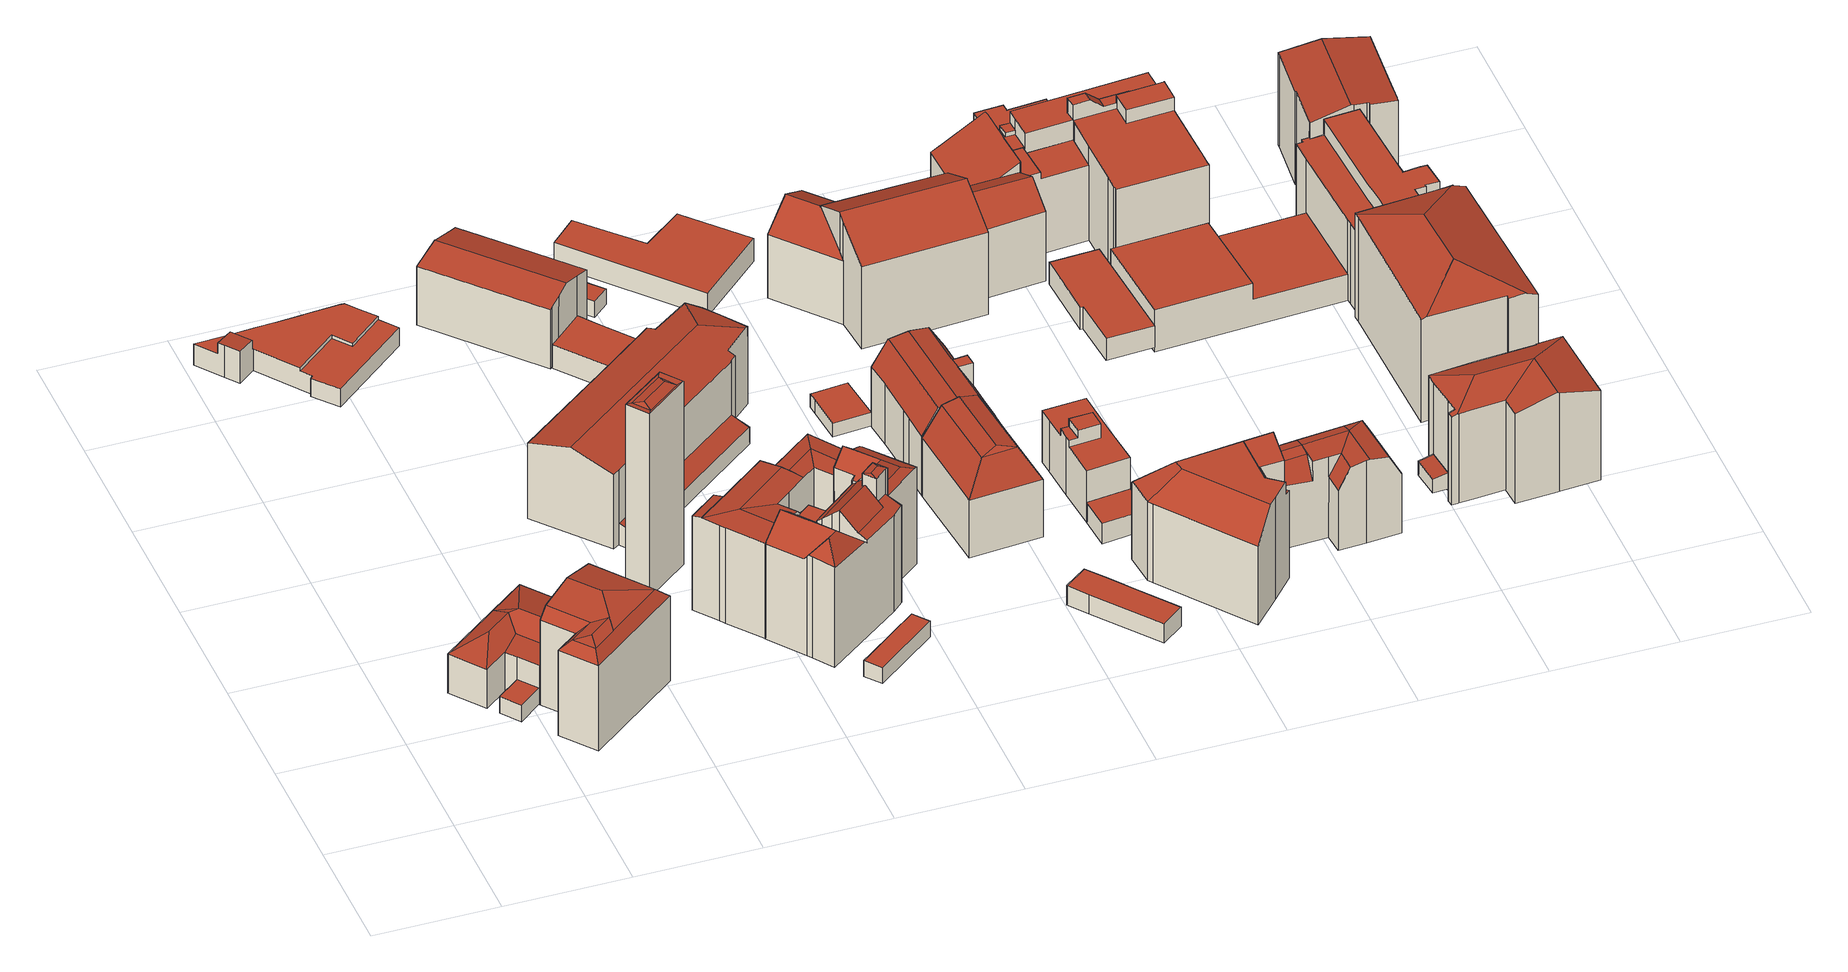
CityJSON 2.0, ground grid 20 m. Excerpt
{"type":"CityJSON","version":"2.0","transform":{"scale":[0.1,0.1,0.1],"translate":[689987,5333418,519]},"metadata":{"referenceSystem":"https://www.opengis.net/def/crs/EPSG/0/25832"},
"CityObjects":{
"building1":{"type":"Building","attributes":{"Gemeindeschluessel":"09162000","HoeheDach":"531.960","HoeheGrund":"522.640","Methode":"2000","NiedrigsteTraufeDesGebaeudes":"525.600","Geometrietyp2DReferenz":"3000","function":"31001_1000","roofType":"3200","measuredHeight":9.32,"storeysAboveGround":2},"geometry":[{"type":"MultiSurface","lod":"2","boundaries":[[[0,1,2]],[[3,4,0,2,5]],[[6,7,8,9]],[[2,10,11,12,13,5]],[[14,6,15,16]],[[17,18,19,1,20]],[[21,20,0,4]],[[15,6,9,22]],[[23,24,21,4,3,25]],[[26,13,12,27]],[[0,20,1]],[[11,10,19]],[[2,1,19,10]],[[18,27,12,11,19]],[[21,24,17,20]],[[3,5,13,8,7,25]],[[26,28,9,8,13]],[[23,25,7,6,14]],[[16,15,22,29]],[[29,22,9,28]],[[23,14,16,29,28,26,27,18,17,24]]],"semantics":{"surfaces":[{"type":"RoofSurface"},{"type":"WallSurface"},{"type":"GroundSurface"}],"values":[0,0,1,0,1,1,0,0,1,1,0,0,0,1,1,0,1,1,1,1,2]}}]},
"building2":{"type":"Building","attributes":{"Gemeindeschluessel":"09162000","HoeheDach":"541.100","HoeheGrund":"522.640","Methode":"2000","NiedrigsteTraufeDesGebaeudes":"538.100","Geometrietyp2DReferenz":"3000","function":"31001_1000","roofType":"3400","measuredHeight":18.46,"storeysAboveGround":4},"geometry":[{"type":"MultiSurface","lod":"2","boundaries":[[[30,31,32,33]],[[31,34,35,32]],[[23,36,37,38,39,40,24]],[[30,40,39,41]],[[42,43,44]],[[32,35,45,23,24,33]],[[46,41,39,38]],[[42,47,48,43]],[[49,48,47,46,38,37]],[[49,37,36,50]],[[34,51,45,35]],[[30,41,47,42,31]],[[23,45,51,50,36]],[[41,46,47]],[[30,33,24,40]],[[31,42,44,34]],[[49,50,51,34,44]],[[48,49,44,43]]],"semantics":{"surfaces":[{"type":"WallSurface"},{"type":"RoofSurface"},{"type":"GroundSurface"}],"values":[0,0,0,1,1,2,1,1,1,1,0,1,0,1,0,1,1,1]}}]},
"building3":{"type":"Building","attributes":{"Gemeindeschluessel":"09162000","HoeheDach":"528.450","HoeheGrund":"522.570","Methode":"2000","NiedrigsteTraufeDesGebaeudes":"525.870","Geometrietyp2DReferenz":"3000","function":"31001_9998","roofType":"1000","measuredHeight":5.88},"geometry":[{"type":"MultiSurface","lod":"2","boundaries":[[[52,53,54,55]],[[56,57,58,59]],[[60,61,62,63]],[[64,65,66,67,68]],[[69,70,71,72]],[[73,74,75,76,52,55,71,70]],[[77,78,79,80,66,65]],[[81,82,80,79,54,53,83,84,85,58,57,62,61,86,87,88]],[[89,69,72,78,77,90,91,92,93,60,63,56,59,94,95]],[[95,94,85,84,75,74]],[[78,72,71,55,54,79]],[[77,65,64,90]],[[59,58,85,94]],[[63,62,57,56]],[[76,83,53,52]],[[92,87,86,93]],[[75,84,83,76]],[[73,89,95,74]],[[93,86,61,60]],[[82,67,66,80]],[[89,73,70,69]],[[91,88,87,92]],[[91,90,64,68,81,88]],[[81,68,67,82]]],"semantics":{"surfaces":[{"type":"WallSurface"},{"type":"RoofSurface"},{"type":"GroundSurface"}],"values":[0,0,0,1,0,1,0,1,2,0,0,0,0,0,0,0,0,0,0,0,0,0,0,0]}}]},
"building4":{"type":"Building","attributes":{"Gemeindeschluessel":"09162000","HoeheDach":"556.430","HoeheGrund":"522.708","Methode":"2000","NiedrigsteTraufeDesGebaeudes":"556.000","Geometrietyp2DReferenz":"3000","function":"31001_3041","roofType":"3200","measuredHeight":33.72},"geometry":[{"type":"MultiSurface","lod":"2","boundaries":[[[96,97,98,99]],[[96,99,100,101,102,103]],[[101,104,105,102]],[[103,102,105,106,107]],[[96,103,107,97]],[[98,97,107,108,109]],[[105,110,106]],[[104,101,100,109,108,111]],[[112,104,111]],[[106,111,108,107]],[[98,109,100,99]],[[105,104,112,110]],[[110,112,111,106]]],"semantics":{"surfaces":[{"type":"GroundSurface"},{"type":"WallSurface"},{"type":"RoofSurface"}],"values":[0,1,2,2,1,1,2,2,2,2,1,2,2]}}]},
"building5":{"type":"Building","attributes":{"name":"St. Andreas","Gemeindeschluessel":"09162000","HoeheDach":"538.410","HoeheGrund":"522.701","Methode":"2000","NiedrigsteTraufeDesGebaeudes":"525.823","Geometrietyp2DReferenz":"3000","function":"31001_3041","roofType":"3200","measuredHeight":15.71,"storeysAboveGround":1},"geometry":[{"type":"MultiSurface","lod":"2","boundaries":[[[113,114,115,116,117,118,119,120,121,122]],[[123,124,117,116,125,126]],[[127,128,129,130]],[[131,132,113,122,133]],[[125,116,115,134]],[[135,119,118,136]],[[135,136,124,123,137,138,132,131,139,140,141,142,127,130,143,144]],[[145,126,125,134]],[[141,146,147,142]],[[138,114,113,132]],[[130,129,148,143]],[[131,133,149,139]],[[143,148,150,144]],[[139,149,151,140]],[[123,126,145,137]],[[122,121,152,147,146,151,149,133]],[[140,151,146,141]],[[138,137,145,134,115,114]],[[135,144,150,120,119]],[[136,118,117,124]],[[127,142,147,152,128]],[[120,150,148,129,128,152,121]]],"semantics":{"surfaces":[{"type":"RoofSurface"},{"type":"WallSurface"},{"type":"GroundSurface"}],"values":[0,1,1,1,1,1,2,0,1,1,1,1,1,1,1,0,1,1,1,1,1,0]}}]},
"building6":{"type":"Building","attributes":{"Gemeindeschluessel":"09162000","HoeheDach":"540.541","HoeheGrund":"522.689","Methode":"2000","NiedrigsteTraufeDesGebaeudes":"536.386","Geometrietyp2DReferenz":"3000","function":"31001_9998","roofType":"3100","measuredHeight":17.85,"storeysAboveGround":5},"geometry":[{"type":"MultiSurface","lod":"2","boundaries":[[[153,154,155,156]],[[157,158,159,160]],[[161,162,163,158,157,164]],[[165,166,167,168,169]],[[170,156,155,171,172]],[[153,156,173,174]],[[160,159,175,176]],[[170,177,173,156]],[[178,179,180,181]],[[182,183,164,157,160]],[[184,185,186,187]],[[188,189,190,166,165,186,185,191,162,161,192,193,194,195,178,181,196]],[[155,197,198,199,171]],[[200,169,168,201,202]],[[162,191,203,176,175,163]],[[204,172,171,182]],[[167,205,201,168]],[[202,204,182,160,176]],[[205,206,201]],[[202,201,206,177,172,204]],[[193,192,198,197,207]],[[195,208,179,178]],[[167,166,190,206,205]],[[171,199,183,182]],[[175,159,158,163]],[[188,196,209,154,153,174]],[[200,202,176,203,184,187]],[[154,209,180,179,208,210,207,197,155]],[[192,161,164,183,199,198]],[[177,170,172]],[[193,207,210,194]],[[173,189,188,174]],[[185,184,203,191]],[[186,165,169,200,187]],[[177,206,190,189,173]],[[181,180,209,196]],[[194,210,208,195]]],"semantics":{"surfaces":[{"type":"RoofSurface"},{"type":"WallSurface"},{"type":"GroundSurface"}],"values":[0,1,1,1,0,0,1,0,1,0,1,2,0,0,1,1,0,0,1,0,1,1,1,0,0,1,0,0,1,1,1,1,1,1,1,1,1]}}]},
"building7":{"type":"Building","attributes":{"Gemeindeschluessel":"09162000","HoeheDach":"525.520","HoeheGrund":"522.650","Methode":"2000","NiedrigsteTraufeDesGebaeudes":"525.520","Geometrietyp2DReferenz":"3000","function":"51009_1610","roofType":"1000","measuredHeight":2.87},"geometry":[{"type":"MultiSurface","lod":"2","boundaries":[[[211,212,213,214]],[[214,213,215,216]],[[216,217,218,211,214]],[[218,219,212,211]],[[216,215,220,217]],[[213,212,219,220,215]],[[217,220,219,218]]],"semantics":{"surfaces":[{"type":"WallSurface"},{"type":"GroundSurface"},{"type":"RoofSurface"}],"values":[0,0,1,0,0,2,0]}}]},
"building8":{"type":"Building","attributes":{"Gemeindeschluessel":"09162000","HoeheDach":"535.150","HoeheGrund":"522.990","Methode":"2000","NiedrigsteTraufeDesGebaeudes":"533.420","Geometrietyp2DReferenz":"3000","function":"31001_9998","roofType":"3100","measuredHeight":12.16,"storeysAboveGround":3},"geometry":[{"type":"MultiSurface","lod":"2","boundaries":[[[221,222,223,224,225,226,227,228]],[[229,230,231,232]],[[231,230,233,228,227,234]],[[235,225,224,236]],[[237,223,222,238]],[[239,234,227,226,240]],[[236,224,223,237]],[[239,240,235,236,237,238,241,242,243,229,232]],[[232,231,234,239]],[[238,222,221,241]],[[240,226,225,235]],[[242,241,221,228,233,243]],[[243,233,230,229]]],"semantics":{"surfaces":[{"type":"RoofSurface"},{"type":"WallSurface"},{"type":"GroundSurface"}],"values":[0,1,0,1,1,1,1,2,1,1,1,1,1]}}]},
"building9":{"type":"Building","attributes":{"Gemeindeschluessel":"09162000","HoeheDach":"545.800","HoeheGrund":"522.640","Methode":"2000","NiedrigsteTraufeDesGebaeudes":"539.400","Geometrietyp2DReferenz":"3000","function":"31001_1000","roofType":"3200","measuredHeight":23.16,"storeysAboveGround":5},"geometry":[{"type":"MultiSurface","lod":"2","boundaries":[[[244,245,246,247,248]],[[249,250,251,252]],[[253,254,255,256,257]],[[258,259,260,261,262]],[[263,264,265,266,267]],[[268,269,270,271]],[[272,273,274,275]],[[276,277,266,265,278]],[[279,280,281,260,282,283]],[[263,267,284,248,247,285,280,279,286]],[[287,288,277,276]],[[289,290,278,291]],[[257,256,292,293]],[[283,294,295,296,279]],[[297,298,271,270,299,300]],[[286,296,263]],[[275,274,301,302]],[[303,304,305,306,307,308]],[[285,309,281,280]],[[304,293,292,305]],[[310,246,245]],[[281,261,260]],[[296,295,263]],[[279,296,286]],[[311,312,307,306]],[[252,251,313,314]],[[283,282,315,294]],[[302,301,316,317,318,255,254]],[[289,319,320,288,287,290]],[[276,278,290,287]],[[273,259,258,246,310]],[[255,318,311,292,256]],[[258,262,309]],[[268,291,278,265,264,321,269]],[[322,317,316,244,248]],[[295,299,270,269,321,263]],[[258,309,285,247,246]],[[253,303,308,319,289,291,268,271,298,249,252,314,323,272,275,302,254]],[[294,315,324,313,251,250,297,300]],[[305,292,311,306]],[[322,248,284,325]],[[311,318,317,322,325,326,277,288,320,312]],[[263,321,264]],[[326,267,266,277]],[[313,324,323,314]],[[297,250,249,298]],[[303,253,257,293,304]],[[295,294,300,299]],[[325,284,267,326]],[[262,261,281,309]],[[316,301,274,273,310,245,244]],[[323,324,315,282,260,259,273,272]],[[319,308,307,312,320]]],"semantics":{"surfaces":[{"type":"RoofSurface"},{"type":"WallSurface"},{"type":"GroundSurface"}],"values":[0,1,1,0,0,1,1,1,1,0,1,1,0,0,1,1,1,1,1,0,1,0,0,1,0,1,0,1,1,0,1,0,0,1,1,0,1,2,0,0,1,0,1,1,1,1,1,0,1,0,0,1,1]}}]},
"building10":{"type":"Building","attributes":{"Gemeindeschluessel":"09162000","HoeheDach":"526.150","HoeheGrund":"523.050","Methode":"2000","NiedrigsteTraufeDesGebaeudes":"526.150","Geometrietyp2DReferenz":"3000","function":"31001_9998","roofType":"1000","measuredHeight":3.1},"geometry":[{"type":"MultiSurface","lod":"2","boundaries":[[[327,328,329,330]],[[331,332,333,334]],[[335,331,334,336]],[[337,335,336,338]],[[339,340,328,327,341,342,332,331,335,337]],[[338,336,334,333,343,344,330,329,345,346]],[[340,339,346,345]],[[328,340,345,329]],[[332,342,343,333]],[[339,337,338,346]],[[341,327,330,344]],[[342,341,344,343]]],"semantics":{"surfaces":[{"type":"WallSurface"},{"type":"RoofSurface"},{"type":"GroundSurface"}],"values":[0,0,0,0,1,2,0,0,0,0,0,0]}}]},
"building11":{"type":"Building","attributes":{"Gemeindeschluessel":"09162000","HoeheDach":"527.084","HoeheGrund":"522.770","Methode":"1000","NiedrigsteTraufeDesGebaeudes":"527.084","Geometrietyp2DReferenz":"3000","function":"31001_9998","roofType":"1000","measuredHeight":4.31},"geometry":[{"type":"MultiSurface","lod":"2","boundaries":[[[347,348,349,350,351,352,353,354,355,356,357,358]],[[348,347,359,360]],[[356,355,361,362]],[[349,348,360,363]],[[352,351,364,365]],[[357,356,362,366]],[[354,353,367,368]],[[347,358,369,359]],[[353,352,365,367]],[[355,354,368,361]],[[350,349,363,370]],[[369,366,362,361,368,367,365,364,370,363,360,359]],[[351,350,370,364]],[[358,357,366,369]]],"semantics":{"surfaces":[{"type":"RoofSurface"},{"type":"WallSurface"},{"type":"GroundSurface"}],"values":[0,1,1,1,1,1,1,1,1,1,1,2,1,1]}}]},
"building12":{"type":"Building","attributes":{"Gemeindeschluessel":"09162000","HoeheDach":"525.808","HoeheGrund":"522.930","Methode":"1000","NiedrigsteTraufeDesGebaeudes":"525.808","Geometrietyp2DReferenz":"3000","function":"31001_9998","roofType":"1000","measuredHeight":2.88},"geometry":[{"type":"MultiSurface","lod":"2","boundaries":[[[371,372,373,374]],[[375,371,374,376]],[[373,377,376,374]],[[378,375,376,377]],[[372,378,377,373]],[[371,375,378,372]]],"semantics":{"surfaces":[{"type":"WallSurface"},{"type":"GroundSurface"},{"type":"RoofSurface"}],"values":[0,0,1,0,0,2]}}]},
"building13":{"type":"Building","attributes":{"Gemeindeschluessel":"09162000","HoeheDach":"526.760","HoeheGrund":"522.840","Methode":"2000","NiedrigsteTraufeDesGebaeudes":"525.943","Geometrietyp2DReferenz":"3000","function":"31001_2000","roofType":"2100","measuredHeight":3.92},"geometry":[{"type":"MultiSurface","lod":"2","boundaries":[[[379,380,381,382]],[[383,384,379,382,385,386,387]],[[387,388,389,383]],[[390,389,388,391,392,381,380]],[[390,384,383,389]],[[384,390,380,379]],[[382,381,392,385]],[[386,391,388,387]],[[385,392,391,386]]],"semantics":{"surfaces":[{"type":"WallSurface"},{"type":"GroundSurface"},{"type":"RoofSurface"}],"values":[0,1,0,2,0,0,0,0,0]}}]},
"building14":{"type":"Building","attributes":{"Gemeindeschluessel":"09162000","HoeheDach":"527.110","HoeheGrund":"522.910","Methode":"2000","NiedrigsteTraufeDesGebaeudes":"527.110","Geometrietyp2DReferenz":"3000","function":"31001_9998","roofType":"1000","measuredHeight":4.2,"storeysAboveGround":1},"geometry":[{"type":"MultiSurface","lod":"2","boundaries":[[[393,394,395,396,397,398,399]],[[393,399,400,401]],[[396,395,402,403]],[[394,393,401,404]],[[398,397,405,406]],[[400,406,405,403,402,404,401]],[[399,398,406,400]],[[395,394,404,402]],[[397,396,403,405]]],"semantics":{"surfaces":[{"type":"RoofSurface"},{"type":"WallSurface"},{"type":"GroundSurface"}],"values":[0,1,1,1,1,2,1,1,1]}}]},
"building15":{"type":"Building","attributes":{"Gemeindeschluessel":"09162000","HoeheDach":"525.229","HoeheGrund":"522.800","Methode":"1000","NiedrigsteTraufeDesGebaeudes":"525.229","Geometrietyp2DReferenz":"3000","function":"31001_9998","roofType":"1000","measuredHeight":2.43},"geometry":[{"type":"MultiSurface","lod":"2","boundaries":[[[407,408,409,410]],[[411,412,408,407,413,414]],[[413,407,410,415]],[[412,411,416,417]],[[418,415,410,409,417,416]],[[408,412,417,409]],[[411,414,418,416]],[[414,413,415,418]]],"semantics":{"surfaces":[{"type":"WallSurface"},{"type":"RoofSurface"},{"type":"GroundSurface"}],"values":[0,1,0,0,2,0,0,0]}}]},
"building16":{"type":"Building","attributes":{"Gemeindeschluessel":"09162000","HoeheDach":"538.750","HoeheGrund":"522.730","Methode":"2000","NiedrigsteTraufeDesGebaeudes":"533.180","Geometrietyp2DReferenz":"3000","function":"31001_1000","roofType":"3200","measuredHeight":16.02,"storeysAboveGround":3},"geometry":[{"type":"MultiSurface","lod":"2","boundaries":[[[419,420,421,422]],[[423,424,425,426,427,428]],[[419,422,429,430]],[[431,432,421,420]],[[433,434,435,428,427]],[[436,433,427,426]],[[431,420,436,426,425]],[[419,430,437,435,434]],[[434,433,436]],[[438,423,428,435,437]],[[432,431,425,424]],[[419,434,436,420]],[[438,437,430,429]],[[421,432,424,423,438,429,422]]],"semantics":{"surfaces":[{"type":"WallSurface"},{"type":"RoofSurface"},{"type":"GroundSurface"}],"values":[0,0,0,0,1,1,1,1,1,0,0,1,0,2]}}]},
"building17":{"type":"Building","attributes":{"Gemeindeschluessel":"09162000","HoeheDach":"526.075","HoeheGrund":"522.630","Methode":"1000","NiedrigsteTraufeDesGebaeudes":"526.075","Geometrietyp2DReferenz":"3000","function":"31001_2000","roofType":"1000","measuredHeight":3.44},"geometry":[{"type":"MultiSurface","lod":"2","boundaries":[[[439,440,441,442,443,444,445,446]],[[447,448,441,440]],[[449,450,446,445]],[[450,451,439,446]],[[452,453,444,443]],[[453,449,445,444]],[[448,454,442,441]],[[451,447,440,439]],[[454,452,443,442]],[[450,449,453,452,454,448,447,451]]],"semantics":{"surfaces":[{"type":"GroundSurface"},{"type":"WallSurface"},{"type":"RoofSurface"}],"values":[0,1,1,1,1,1,1,1,1,2]}}]},
"building18":{"type":"Building","attributes":{"Gemeindeschluessel":"09162000","HoeheDach":"538.200","HoeheGrund":"522.700","Methode":"2000","NiedrigsteTraufeDesGebaeudes":"533.501","Geometrietyp2DReferenz":"3000","function":"31001_9998","roofType":"3100","measuredHeight":15.5,"storeysAboveGround":3},"geometry":[{"type":"MultiSurface","lod":"2","boundaries":[[[455,456,457]],[[458,459,460,461]],[[459,462,463,464,465,466,460]],[[467,468,469,470]],[[471,462,459,458]],[[472,461,460,466,473,474]],[[465,475,473,466]],[[476,477,469,468,478,457,456]],[[479,480,481,482,483]],[[470,469,477,438]],[[423,438,477,476,484]],[[475,484,476,456,479,483,474,473]],[[485,463,462,471]],[[486,472,474,483,482]],[[424,423,484,475,465,464]],[[424,464,463,485]],[[478,487,457]],[[423,424,485,471,458,461,472,486,467,470,438]],[[480,479,488]],[[467,486,482,481,489,487,478,468]],[[488,479,456,455]],[[480,489,481]],[[455,457,487,489,480,488]]],"semantics":{"surfaces":[{"type":"WallSurface"},{"type":"RoofSurface"},{"type":"GroundSurface"}],"values":[0,0,1,0,0,0,1,1,1,0,0,1,0,0,0,0,0,2,0,0,0,0,1]}}]},
"building19":{"type":"Building","attributes":{"Gemeindeschluessel":"09162000","HoeheDach":"538.200","HoeheGrund":"523.220","Methode":"2000","NiedrigsteTraufeDesGebaeudes":"534.780","Geometrietyp2DReferenz":"3000","function":"31001_9998","roofType":"3100","measuredHeight":14.98},"geometry":[{"type":"MultiSurface","lod":"2","boundaries":[[[490,491,492,493]],[[494,495,496,497]],[[498,499,500,501,502]],[[503,504,499,498]],[[496,495,492,500,499,504]],[[502,501,491,490]],[[492,491,501,500]],[[497,496,504,503]],[[498,502,490,493,494,497,503]],[[493,492,495,494]]],"semantics":{"surfaces":[{"type":"WallSurface"},{"type":"RoofSurface"},{"type":"GroundSurface"}],"values":[0,0,0,0,1,0,1,0,2,0]}}]},
"building20":{"type":"Building","attributes":{"Gemeindeschluessel":"09162000","HoeheDach":"526.370","HoeheGrund":"522.720","Methode":"2000","NiedrigsteTraufeDesGebaeudes":"526.370","Geometrietyp2DReferenz":"3000","function":"31001_2000","roofType":"1000","measuredHeight":3.65,"storeysAboveGround":1},"geometry":[{"type":"MultiSurface","lod":"2","boundaries":[[[505,506,507,508,509]],[[506,505,510,511]],[[507,506,511,512]],[[509,508,513,514]],[[514,513,512,511,510]],[[508,507,512,513]],[[505,509,514,510]]],"semantics":{"surfaces":[{"type":"RoofSurface"},{"type":"WallSurface"},{"type":"GroundSurface"}],"values":[0,1,1,1,2,1,1]}}]},
"building21":{"type":"Building","attributes":{"Gemeindeschluessel":"09162000","HoeheDach":"534.670","HoeheGrund":"522.670","Methode":"2000","NiedrigsteTraufeDesGebaeudes":"532.070","Geometrietyp2DReferenz":"3000","function":"31001_1000","roofType":"1000","measuredHeight":12,"storeysAboveGround":3},"geometry":[{"type":"MultiSurface","lod":"2","boundaries":[[[515,516,517,518,519,520,521,522,523,524]],[[525,522,521,526]],[[527,528,529,530,531]],[[532,533,534,535]],[[536,523,522,525]],[[520,519,513,537]],[[521,520,537,526]],[[515,534,533,516]],[[513,519,518,514]],[[538,536,525,526,537,513,514]],[[515,524,531,530,535,534]],[[517,516,533,532,529,528]],[[538,514,518,517,528,527]],[[529,532,535,530]],[[536,538,527,531,524,523]]],"semantics":{"surfaces":[{"type":"RoofSurface"},{"type":"WallSurface"},{"type":"GroundSurface"}],"values":[0,1,0,0,1,1,1,1,1,2,1,1,1,1,1]}}]},
"building22":{"type":"Building","attributes":{"Gemeindeschluessel":"09162000","HoeheDach":"540.920","HoeheGrund":"522.390","Methode":"2000","NiedrigsteTraufeDesGebaeudes":"536.267","Geometrietyp2DReferenz":"3000","function":"31001_9998","roofType":"1000","measuredHeight":18.53,"storeysAboveGround":4},"geometry":[{"type":"MultiSurface","lod":"2","boundaries":[[[539,540,541,542]],[[543,544,540,545]],[[546,547,548,549,550]],[[551,552,553,554]],[[554,553,555,556]],[[557,558,559,560]],[[561,562,563,564]],[[544,565,566,541,540]],[[567,564,563,560,559,568]],[[548,555,553,552,539,542,569,549]],[[561,564,567,570,543,545,551,554,556,547,546,571,572]],[[571,573,574,572]],[[539,552,551,545,540]],[[569,558,557,575]],[[560,563,562,576,575,557]],[[570,565,544,543]],[[547,556,555,548]],[[569,542,541,566,568,559,558]],[[561,572,574,576,562]],[[546,550,573,571]],[[570,567,568,566,565]],[[576,574,573,550,549,569,575]]],"semantics":{"surfaces":[{"type":"RoofSurface"},{"type":"WallSurface"},{"type":"GroundSurface"}],"values":[0,1,1,1,1,1,1,0,1,0,2,1,1,1,0,1,1,0,1,1,1,0]}}]},
"building23":{"type":"Building","attributes":{"Gemeindeschluessel":"09162000","HoeheDach":"542.680","HoeheGrund":"523.310","Methode":"2000","NiedrigsteTraufeDesGebaeudes":"538.220","Geometrietyp2DReferenz":"3000","function":"31001_9998","roofType":"3100","measuredHeight":19.37,"storeysAboveGround":5},"geometry":[{"type":"MultiSurface","lod":"2","boundaries":[[[577,578,579,580,581,582]],[[579,583,584,585,586,587,580]],[[588,589,590,591]],[[592,593,594,595]],[[596,583,579,578]],[[582,581,589,588]],[[591,590,593,592]],[[593,590,589,581,580,587,594]],[[597,585,584,598]],[[598,584,583,596]],[[595,599,597,598,596,578,577,582,588,591,592]],[[599,586,585,597]],[[595,594,587,586,599]]],"semantics":{"surfaces":[{"type":"WallSurface"},{"type":"RoofSurface"},{"type":"GroundSurface"}],"values":[0,1,0,0,0,0,0,1,0,0,2,0,0]}}]},
"building24":{"type":"Building","attributes":{"Gemeindeschluessel":"09162000","HoeheDach":"537.950","HoeheGrund":"522.430","Methode":"2000","NiedrigsteTraufeDesGebaeudes":"534.863","Geometrietyp2DReferenz":"3000","function":"31001_9998","roofType":"3100","measuredHeight":15.52,"storeysAboveGround":4},"geometry":[{"type":"MultiSurface","lod":"2","boundaries":[[[600,601,602,603]],[[604,605,602,601,606,607]],[[608,609,610,611,612,600,603,613]],[[607,614,610,609,608,604]],[[600,612,615,606,601]],[[604,608,613,605]],[[607,606,615,616,614]],[[603,602,605,613]],[[611,616,615,612]],[[610,614,616,611]]],"semantics":{"surfaces":[{"type":"WallSurface"},{"type":"RoofSurface"},{"type":"GroundSurface"}],"values":[0,1,2,0,0,0,1,0,0,0]}}]},
"building25":{"type":"Building","attributes":{"Gemeindeschluessel":"09162000","HoeheDach":"537.350","HoeheGrund":"522.300","Methode":"2000","NiedrigsteTraufeDesGebaeudes":"533.200","Geometrietyp2DReferenz":"3000","function":"31001_1000","roofType":"3400","measuredHeight":15.05,"storeysAboveGround":4},"geometry":[{"type":"MultiSurface","lod":"2","boundaries":[[[617,618,619,620,621,622,623]],[[624,625,626,627]],[[628,624,627,629,630,631,632,633,634]],[[635,636,637,638]],[[639,638,637,620,619]],[[640,621,620,637]],[[625,641,642,626]],[[617,623,633,632]],[[637,636,643,644]],[[645,646,622,640]],[[628,634,647,646,645,648]],[[624,628,648,641,625]],[[637,644,649,642,640]],[[645,640,642,641,648]],[[631,630,639,619,618]],[[650,643,636,635]],[[642,649,626]],[[644,643,650,629,627,626,649]],[[647,634,633,623]],[[647,623,622,646]],[[640,622,621]],[[630,629,650,635,638,639]],[[631,618,617,632]]],"semantics":{"surfaces":[{"type":"RoofSurface"},{"type":"WallSurface"},{"type":"GroundSurface"}],"values":[0,1,2,0,0,0,0,1,1,0,1,1,0,0,1,0,1,1,1,0,0,1,1]}}]},
"building26":{"type":"Building","attributes":{"Gemeindeschluessel":"09162000","HoeheDach":"537.151","HoeheGrund":"522.487","Methode":"2000","NiedrigsteTraufeDesGebaeudes":"532.221","Geometrietyp2DReferenz":"3000","function":"31001_9998","roofType":"2100","measuredHeight":14.66,"storeysAboveGround":3},"geometry":[{"type":"MultiSurface","lod":"2","boundaries":[[[651,652,653,654]],[[655,656,657,658]],[[654,653,659,660]],[[657,656,659,653,652,661,662,663]],[[664,662,661,665]],[[660,659,656,655]],[[655,658,666,664,665,651,654,660]],[[666,663,662,664]],[[665,661,652,651]],[[658,657,663,666]]],"semantics":{"surfaces":[{"type":"WallSurface"},{"type":"RoofSurface"},{"type":"GroundSurface"}],"values":[0,0,0,1,0,0,2,0,0,0]}}]},
"building27":{"type":"Building","attributes":{"Gemeindeschluessel":"09162000","HoeheDach":"526.190","HoeheGrund":"522.240","Methode":"2000","NiedrigsteTraufeDesGebaeudes":"526.190","Geometrietyp2DReferenz":"3000","function":"31001_2000","roofType":"1000","measuredHeight":3.95},"geometry":[{"type":"MultiSurface","lod":"2","boundaries":[[[667,668,669,670]],[[671,672,673,674]],[[675,676,674,673,677,670,669,678]],[[672,679,677,673]],[[668,680,678,669]],[[680,681,675,678]],[[679,667,670,677]],[[681,682,676,675]],[[682,671,674,676]],[[680,668,667,679,672,671,682,681]]],"semantics":{"surfaces":[{"type":"WallSurface"},{"type":"GroundSurface"},{"type":"RoofSurface"}],"values":[0,0,1,0,0,0,0,0,0,2]}}]},
"building28":{"type":"Building","attributes":{"Gemeindeschluessel":"09162000","HoeheDach":"526.440","HoeheGrund":"522.440","Methode":"2000","NiedrigsteTraufeDesGebaeudes":"526.440","Geometrietyp2DReferenz":"3000","function":"31001_2000","roofType":"1000","measuredHeight":4},"geometry":[{"type":"MultiSurface","lod":"2","boundaries":[[[683,684,685,686,687]],[[688,689,690,691,692]],[[688,692,683,687]],[[691,690,685,684]],[[689,688,687,686]],[[692,691,684,683]],[[690,689,686,685]]],"semantics":{"surfaces":[{"type":"GroundSurface"},{"type":"RoofSurface"},{"type":"WallSurface"}],"values":[0,1,2,2,2,2,2]}}]},
"building29":{"type":"Building","attributes":{"Gemeindeschluessel":"09162000","HoeheDach":"534.210","HoeheGrund":"519.260","Methode":"2000","NiedrigsteTraufeDesGebaeudes":"533.010","Geometrietyp2DReferenz":"3000","function":"31001_1000","roofType":"1000","measuredHeight":14.95,"storeysAboveGround":3},"geometry":[{"type":"MultiSurface","lod":"2","boundaries":[[[693,694,695,696,697,698,699,700]],[[698,701,702,699]],[[700,703,704,693]],[[696,705,706,707,708,697]],[[706,705,709,710,711]],[[693,704,712,711,710,694]],[[694,710,709,695]],[[711,712,707,706]],[[697,708,701,698]],[[699,702,703,700]],[[695,709,705,696]],[[703,702,701,708,707,712,704]]],"semantics":{"surfaces":[{"type":"GroundSurface"},{"type":"WallSurface"},{"type":"RoofSurface"}],"values":[0,1,1,1,2,1,1,1,1,1,1,2]}}]},
"building30":{"type":"Building","attributes":{"Gemeindeschluessel":"09162000","HoeheDach":"525.416","HoeheGrund":"522.480","Methode":"1000","NiedrigsteTraufeDesGebaeudes":"524.976","Geometrietyp2DReferenz":"3000","function":"31001_2000","roofType":"2100","measuredHeight":2.94},"geometry":[{"type":"MultiSurface","lod":"2","boundaries":[[[713,714,715,716]],[[717,718,714,713]],[[716,715,719,720]],[[720,719,718,717]],[[713,716,720,717]],[[718,719,715,714]]],"semantics":{"surfaces":[{"type":"WallSurface"},{"type":"GroundSurface"},{"type":"RoofSurface"}],"values":[0,0,0,0,1,2]}}]},
"building31":{"type":"Building","attributes":{"Gemeindeschluessel":"09162000","HoeheDach":"539.440","HoeheGrund":"520.440","Methode":"2000","NiedrigsteTraufeDesGebaeudes":"533.790","Geometrietyp2DReferenz":"3000","function":"31001_9998","roofType":"1000","measuredHeight":19,"storeysAboveGround":5},"geometry":[{"type":"MultiSurface","lod":"2","boundaries":[[[721,722,723,724]],[[725,726,727,728,729,730]],[[731,732,728,727]],[[733,734,735,736,737]],[[738,739,740,741]],[[742,743,744,745]],[[746,747,748,749]],[[750,751,752,753]],[[754,736,755,756]],[[725,757,758,759,760,761,735,734,762,726]],[[763,764,751,750]],[[765,766,739,738]],[[767,756,755,768]],[[769,754,756,767]],[[770,759,758,771]],[[737,736,754,769]],[[749,748,760,759,770]],[[736,735,761,755]],[[724,723,772,773]],[[725,730,774,757]],[[773,772,764,763]],[[753,752,766,765]],[[742,775,762,734,733,743]],[[741,740,776,777]],[[732,778,729,728]],[[778,774,730,729]],[[775,771,758,757,774,778,732,731,762]],[[722,744,743,733,737,769,767,768,748,747,776,740,739,766,752,751,764,772,723]],[[775,742,745,721,724,773,763,750,753,765,738,741,777,746,749,770,771]],[[762,731,727,726]],[[768,755,761,760,748]],[[777,776,747,746]],[[745,744,722,721]]],"semantics":{"surfaces":[{"type":"WallSurface"},{"type":"RoofSurface"},{"type":"GroundSurface"}],"values":[0,0,1,0,0,0,0,0,1,1,0,0,0,0,0,0,0,0,0,0,0,0,0,0,1,1,0,1,2,0,0,0,0]}}]},
"building32":{"type":"Building","attributes":{"Gemeindeschluessel":"09162000","HoeheDach":"538.960","HoeheGrund":"519.502","Methode":"2000","NiedrigsteTraufeDesGebaeudes":"536.643","Geometrietyp2DReferenz":"3000","function":"31001_1000","roofType":"1000","measuredHeight":19.46,"storeysAboveGround":4},"geometry":[{"type":"MultiSurface","lod":"2","boundaries":[[[779,780,781,782,783]],[[784,785,786,787]],[[788,780,779,789]],[[790,791,785,784]],[[792,793,781,780,788,794]],[[795,796,762,797,783,782]],[[798,799,800,801]],[[786,802,803,787]],[[804,805,806,807]],[[808,804,807,790,784,787,803,796,795,793,792,798,801]],[[800,809,808,801]],[[786,785,791,806,805,809,800,799,794,788,789,797,762,802]],[[789,779,783,797]],[[807,806,791,790]],[[803,802,762,796]],[[808,809,805,804]],[[792,794,799,798]],[[795,782,781,793]]],"semantics":{"surfaces":[{"type":"RoofSurface"},{"type":"WallSurface"},{"type":"GroundSurface"}],"values":[0,1,1,1,1,1,1,1,1,2,1,0,1,1,1,1,1,1]}}]},
"building33":{"type":"Building","attributes":{"Gemeindeschluessel":"09162000","HoeheDach":"529.150","HoeheGrund":"521.450","Methode":"2000","NiedrigsteTraufeDesGebaeudes":"526.250","Geometrietyp2DReferenz":"3000","function":"31001_2000","roofType":"1000","measuredHeight":7.7},"geometry":[{"type":"MultiSurface","lod":"2","boundaries":[[[810,811,812,813]],[[810,814,815,816,817,811]],[[815,818,819,816]],[[810,813,820,814]],[[811,817,821,812]],[[815,814,820,818]],[[818,820,813,812,821,819]],[[819,821,817,816]]],"semantics":{"surfaces":[{"type":"WallSurface"},{"type":"RoofSurface"},{"type":"GroundSurface"}],"values":[0,0,1,2,1,0,0,0]}}]},
"building34":{"type":"Building","attributes":{"Gemeindeschluessel":"09162000","HoeheDach":"540.262","HoeheGrund":"522.200","Methode":"1000","NiedrigsteTraufeDesGebaeudes":"538.185","Geometrietyp2DReferenz":"3000","function":"31001_1000","roofType":"3200","measuredHeight":18.06,"storeysAboveGround":5},"geometry":[{"type":"MultiSurface","lod":"2","boundaries":[[[822,823,824,825]],[[826,827,828,823,822,829,830,831]],[[832,833,834,835,836,837]],[[838,839,840,841]],[[842,843,844,845,824,823,828,827]],[[837,836,846,844,847]],[[848,849,839,838,850,851]],[[852,853,826,831]],[[854,855,856,857,858,845]],[[859,860,861,847,844,843,842,862]],[[832,837,847,863]],[[846,836,835,864,855,854,845,844]],[[841,840,853,852]],[[865,866,848,851]],[[866,862,842,827,826,853,840,839,849,848]],[[834,867,856,855,864,835]],[[825,824,845,858]],[[865,868,869,859,862,866]],[[869,870,871,863,847,861,860,859]],[[867,834,833,832,863,871,870,869,868,865,851,850,838,841,852,831,830,829,822,825,858,857,856]]],"semantics":{"surfaces":[{"type":"WallSurface"},{"type":"RoofSurface"},{"type":"GroundSurface"}],"values":[0,0,0,0,1,1,0,0,0,1,0,1,0,0,1,0,0,0,0,2]}}]},
"building35":{"type":"Building","attributes":{"Gemeindeschluessel":"09162000","HoeheDach":"543.770","HoeheGrund":"521.920","Methode":"2000","NiedrigsteTraufeDesGebaeudes":"540.025","Geometrietyp2DReferenz":"3000","function":"31001_1000","roofType":"3200","measuredHeight":21.85,"storeysAboveGround":5},"geometry":[{"type":"MultiSurface","lod":"2","boundaries":[[[872,873,874,875,876,877,878,879]],[[880,881,882,883,884,885]],[[886,887,888,889]],[[890,891,892,888,887,893,894,895]],[[896,894,893,887,886,897,898,899]],[[879,900,880,885,901,872]],[[902,903,896,899]],[[883,882,903,902]],[[895,894,896,903,882,881]],[[904,905,876,875]],[[906,907,904,875,874,873,872,901,885,884,883,902,899,898,897,886,889]],[[878,877,890,895,881,880,900,879]],[[876,905,891,890,877]],[[904,907,906,889,888,892,891,905]]],"semantics":{"surfaces":[{"type":"WallSurface"},{"type":"RoofSurface"},{"type":"GroundSurface"}],"values":[0,0,0,1,0,0,0,0,1,0,2,1,1,0]}}]},
"building36":{"type":"Building","attributes":{"Gemeindeschluessel":"09162000","HoeheDach":"539.003","HoeheGrund":"521.470","Methode":"2000","NiedrigsteTraufeDesGebaeudes":"536.060","Geometrietyp2DReferenz":"3000","function":"31001_9998","roofType":"1000","measuredHeight":17.53,"storeysAboveGround":5},"geometry":[{"type":"MultiSurface","lod":"2","boundaries":[[[908,909,910,911]],[[911,910,912,913]],[[914,915,916,917]],[[913,912,918,919]],[[920,921,922,923,924,925,926]],[[927,928,929,930]],[[931,932,933,920,926,934,935]],[[912,910,909,936,937,938,939,932,931,940,941,942,943,918]],[[944,945,946,947,948,949,950,951,937,936]],[[952,953,917,916,954,955]],[[953,952,956,947,946,945,944,908,911,913,919,957,958,959,960,935,934,926,925,924,961,962,914,917]],[[944,936,909,908]],[[963,964,950,949]],[[919,918,943,957]],[[939,938,937,951,965,966,933,932]],[[922,921,928,927]],[[949,948,967,963]],[[968,930,929,915,914,962,961]],[[960,940,931,935]],[[959,941,940,960]],[[966,965,951,950,964,969,955,954,916,915,929,928,921,920,933]],[[924,923,968,961]],[[969,967,948,947,956,952,955]],[[927,930,968,923,922]],[[967,969,964,963]],[[943,942,941,959,958,957]]],"semantics":{"surfaces":[{"type":"WallSurface"},{"type":"RoofSurface"},{"type":"GroundSurface"}],"values":[0,0,0,0,0,0,0,1,0,0,2,0,0,0,0,0,1,0,0,0,1,0,0,1,0,0]}}]},
"building37":{"type":"Building","attributes":{"Gemeindeschluessel":"09162000","HoeheDach":"540.070","HoeheGrund":"522.102","Methode":"2000","NiedrigsteTraufeDesGebaeudes":"538.898","Geometrietyp2DReferenz":"3000","function":"31001_9998","roofType":"3100","measuredHeight":17.97,"storeysAboveGround":5},"geometry":[{"type":"MultiSurface","lod":"2","boundaries":[[[970,971,972,973]],[[974,975,976,977,978]],[[979,980,981,982]],[[973,979,982,983,984,985,986,987,988,989,990,978,977,976,991,970]],[[976,975,992,991]],[[988,993,994,989]],[[987,995,993,988]],[[982,981,996,983]],[[994,993,995,997,998,999,996,981,980,1000,1001]],[[985,998,997,986]],[[986,997,995,987]],[[989,994,1001,1002,990]],[[973,972,1000,980,979]],[[984,999,998,985]],[[990,1002,974,978]],[[983,996,999,984]],[[974,1002,1001,1000,972,971,992,975]],[[991,992,971,970]]],"semantics":{"surfaces":[{"type":"WallSurface"},{"type":"GroundSurface"},{"type":"RoofSurface"}],"values":[0,0,0,1,0,0,0,0,2,0,0,0,0,0,0,0,2,0]}}]}
},
"vertices":[
[205,291,130],[178,326,107],[191,294,124],[231,207,111],[256,226,130],[189,260,111],[197,184,66],[197,184,107],[174,213,107],[174,213,66],[149,262,124],[123,201,107],[124,200,107],[161,229,107],[197,184,36],[160,154,66],[160,154,36],[235,370,36],[83,253,36],[83,253,107],[235,370,107],[313,270,107],[137,184,66],[198,182,36],[313,270,36],[198,182,107],[161,229,36],[124,200,36],[174,213,36],[137,184,36],
[392,170,191],[240,52,191],[240,52,36],[392,170,36],[198,106,191],[198,106,36],[198,182,191],[210,191,208],[255,226,221],[301,261,208],[313,270,191],[370,172,208],[243,72,208],[246,98,212],[219,102,208],[236,134,36],[291,180,221],[280,101,208],[284,128,212],[257,131,208],[235,135,191],[236,134,192],
[194,1046,69],[194,1046,75],[126,990,75],[126,990,69],[232,1109,36],[232,1109,75],[236,1109,75],[236,1109,36],[128,1102,36],[128,1102,75],[173,1105,75],[173,1105,36],[33,1053,94],[49,1032,94],[76,1054,91],[53,1084,91],[26,1062,94],[134,969,36],[134,969,69],[138,973,69],[138,973,36],[166,931,69],[294,1036,69],[272,1064,69],[216,1018,69],[49,1032,36],[77,1054,36],[77,1054,75],[76,1054,75],[26,1062,75],[53,1084,75],[216,1018,75],[272,1064,75],[252,1089,75],[98,1100,75],[50,1097,75],[1,1095,75],[166,931,36],[33,1053,36],[1,1095,36],[50,1097,36],[98,1100,36],[252,1089,36],[294,1036,36],
[431,362,37],[406,395,37],[478,449,37],[503,417,37],[503,417,371],[502,417,371],[431,363,371],[431,362,371],[492,414,370],[436,371,370],[416,397,370],[406,395,371],[477,449,371],[478,449,371],[432,389,374],[473,440,370],[476,422,374],
[421,485,173],[431,492,173],[432,492,173],[669,674,173],[669,675,174],[679,684,174],[671,695,178],[713,734,179],[644,746,194],[375,540,194],[688,648,37],[669,675,37],[669,674,76],[688,648,68],[652,819,37],[652,819,178],[671,802,177],[671,802,37],[329,595,37],[421,485,37],[329,595,174],[432,492,76],[671,695,37],[679,684,37],[451,466,37],[431,492,37],[512,735,37],[582,789,37],[591,777,37],[649,817,37],[690,778,37],[717,737,37],[451,466,68],[591,777,178],[649,817,179],[690,778,176],[512,735,173],[717,737,178],[582,789,173],[650,818,179],
[721,349,215],[744,367,211],[698,433,211],[689,395,215],[524,350,175],[524,350,208],[534,337,212],[534,337,211],[623,427,37],[478,314,37],[478,314,208],[623,427,174],[601,251,37],[647,286,37],[647,286,176],[623,268,211],[601,251,214],[643,359,215],[627,379,211],[639,364,214],[680,357,211],[701,331,211],[488,301,212],[488,301,211],[658,340,211],[746,404,37],[746,404,177],[763,383,174],[763,383,37],[613,398,211],[623,427,176],[513,268,211],[513,268,37],[554,215,37],[554,215,211],[701,331,37],[680,357,37],[625,313,37],[506,277,37],[642,403,37],[711,458,37],[717,448,37],[724,437,37],[758,379,37],[709,457,177],[642,403,178],[641,404,175],[588,241,215],[602,295,211],[545,298,215],[506,277,211],[635,369,215],[625,313,177],[625,313,211],[711,458,174],[724,437,175],[758,379,183],[717,448,174],
[778,139,36],[778,139,65],[677,60,65],[677,60,36],[657,85,65],[657,85,36],[673,97,36],[759,164,36],[759,164,65],[673,97,65],
[538,961,153],[560,981,144],[445,1106,144],[416,1137,145],[408,1130,148],[374,1102,160],[371,1100,161],[515,941,161],[481,910,40],[481,910,148],[478,907,147],[478,907,40],[496,923,154],[332,1068,147],[408,1130,40],[416,1137,40],[445,1106,40],[560,981,40],[332,1068,40],[374,1102,40],[538,961,40],[518,943,40],[496,923,40],
[684,182,219],[738,226,219],[731,235,229],[719,250,247],[665,207,247],[761,377,36],[761,377,212],[796,331,213],[796,331,36],[603,151,36],[625,119,36],[625,119,217],[625,120,218],[603,151,220],[731,235,266],[750,251,266],[755,254,266],[742,260,268],[728,248,268],[723,294,219],[717,300,212],[668,261,212],[641,239,211],[646,231,219],[723,304,36],[723,304,224],[701,331,224],[701,331,36],[750,251,36],[750,251,222],[767,229,213],[767,229,36],[641,239,204],[641,239,208],[668,261,204],[738,274,242],[739,273,243],[739,273,266],[755,254,215],[746,265,222],[657,217,235],[716,254,243],[736,277,239],[620,266,204],[620,266,208],[646,286,36],[646,286,204],[668,261,36],[629,153,246],[599,157,220],[792,302,222],[761,297,247],[736,277,247],[758,379,212],[758,379,36],[720,347,247],[742,365,222],[750,212,211],[750,212,36],[597,159,36],[597,159,216],[595,162,211],[594,163,210],[554,215,210],[554,215,36],[716,254,266],[731,235,222],[644,165,246],[586,240,246],[806,319,213],[806,319,36],[814,302,214],[693,169,213],[693,169,208],[689,167,212],[601,251,36],[601,251,230],[717,300,219],[665,207,208],[818,305,36],[818,305,213],[657,217,208],[646,231,208],
[509,759,71],[511,765,71],[511,765,40],[509,759,40],[512,735,71],[509,741,71],[509,741,40],[512,735,40],[582,789,71],[582,789,40],[565,809,71],[565,809,40],[519,774,71],[515,770,71],[508,753,71],[508,747,71],[508,747,40],[508,753,40],[515,770,40],[519,774,40],
[496,923,81],[481,910,81],[550,823,81],[553,818,81],[555,820,81],[565,809,81],[582,789,81],[591,777,81],[649,817,81],[559,933,81],[538,961,81],[518,943,81],[496,923,38],[481,910,38],[649,817,38],[559,933,38],[550,823,38],[555,820,38],[565,809,38],[538,961,38],[582,789,38],[591,777,38],[518,943,38],[553,818,38],
[604,1021,68],[579,999,68],[579,999,39],[604,1021,39],[567,1062,68],[567,1062,39],[542,1039,39],[542,1039,68],
[781,397,38],[781,397,78],[763,383,78],[763,383,38],[812,464,38],[833,437,38],[746,405,38],[800,446,38],[796,452,38],[796,452,69],[812,464,69],[833,437,78],[800,446,71],[746,405,71],
[651,1125,81],[607,1172,81],[565,1132,81],[732,945,81],[838,1043,81],[754,1134,81],[690,1084,81],[690,1084,39],[651,1125,39],[565,1132,39],[732,945,39],[607,1172,39],[838,1043,39],[754,1134,39],
[858,704,62],[860,686,62],[860,686,38],[858,704,38],[805,622,62],[866,627,62],[798,698,62],[800,682,62],[798,698,38],[805,622,38],[866,627,38],[800,682,38],
[1010,301,142],[893,291,142],[893,291,37],[1010,301,37],[939,456,37],[879,451,37],[879,451,142],[910,454,192],[938,456,198],[939,456,197],[996,436,37],[996,436,144],[879,448,142],[879,448,37],[949,332,198],[979,324,192],[967,458,192],[922,319,192],[994,460,145],[994,460,37],
[1050,138,36],[1065,118,36],[1071,110,36],[1125,39,36],[1089,11,36],[1011,111,36],[988,142,36],[1025,170,36],[1065,118,71],[1071,110,71],[988,142,71],[1025,170,71],[1050,138,71],[1089,11,71],[1011,111,71],[1125,39,71],
[964,535,186],[964,535,188],[965,536,186],[870,583,37],[870,583,147],[866,627,145],[866,627,37],[875,518,146],[876,498,146],[879,451,145],[905,453,188],[892,629,188],[989,528,37],[989,528,145],[991,502,145],[991,502,37],[875,518,37],[927,632,37],[924,632,192],[927,632,192],[937,456,192],[970,458,188],[994,460,146],[989,537,145],[962,555,188],[964,555,186],[987,557,145],[981,636,146],[956,634,188],[939,456,192],[876,498,37],[981,636,37],[989,537,186],[962,555,186],[987,557,186],
[973,950,42],[973,950,162],[905,948,192],[905,948,42],[907,873,42],[907,873,163],[907,858,158],[907,858,42],[866,990,42],[866,990,191],[867,992,192],[905,1026,163],[905,1026,42],[826,953,42],[826,953,158],
[1084,257,74],[1141,264,74],[1153,266,74],[1149,319,74],[1080,311,74],[1084,257,37],[1141,264,37],[1153,266,37],[1149,319,37],[1080,311,37],
[1123,405,131],[1125,376,131],[1075,372,131],[1080,311,131],[1149,319,131],[1143,386,131],[1137,470,131],[1068,465,131],[1070,441,131],[1073,402,131],[1068,465,37],[1137,470,37],[1074,381,143],[1075,372,143],[1089,373,143],[1086,403,143],[1073,402,143],[1089,373,157],[1125,376,157],[1123,405,157],[1086,403,157],[1070,441,37],[1143,386,37],[1074,381,37],
[1113,210,177],[1117,158,177],[1171,164,219],[1169,182,219],[1122,151,34],[1122,151,177],[1117,158,34],[1324,198,34],[1321,236,34],[1321,236,173],[1324,199,219],[1324,198,219],[1113,213,34],[1113,213,173],[1144,216,173],[1144,216,34],[1146,217,173],[1146,217,34],[1276,104,194],[1276,104,219],[1301,84,219],[1301,84,194],[1289,111,34],[1289,111,194],[1310,94,194],[1310,94,34],[1231,7,177],[1263,42,219],[1275,55,34],[1275,55,219],[1276,194,219],[1231,7,34],[1327,161,34],[1289,158,34],[1327,161,194],[1289,158,195],[1276,155,194],[1289,157,194],
[1104,905,43],[1102,953,43],[1102,953,196],[1105,882,237],[1105,881,236],[1105,881,43],[1102,956,194],[973,950,194],[905,948,193],[907,873,236],[907,872,237],[1107,853,43],[1107,853,220],[1110,807,193],[1110,807,43],[912,794,43],[912,794,192],[907,858,229],[907,858,43],[1102,956,43],[905,948,43],[973,950,43],[907,873,43],
[1216,905,34],[1216,905,185],[1218,863,161],[1218,863,34],[1105,881,175],[1107,853,159],[1215,912,189],[1104,906,189],[1105,881,34],[1104,905,34],[1102,953,34],[1128,954,34],[1213,959,34],[1107,853,34],[1102,953,162],[1213,959,163],[1128,954,163],
[1361,240,142],[1321,236,142],[1323,213,179],[1367,218,179],[1441,226,179],[1471,229,179],[1489,254,142],[1398,131,33],[1398,131,142],[1396,165,143],[1396,165,33],[1443,134,33],[1327,161,33],[1324,198,33],[1321,236,33],[1361,240,33],[1489,254,33],[1498,138,33],[1325,178,179],[1369,183,179],[1368,200,183],[1324,195,183],[1324,198,183],[1443,208,183],[1418,132,179],[1416,167,179],[1371,163,144],[1371,163,179],[1448,134,184],[1478,136,179],[1498,138,142],[1443,134,183],[1396,165,179],[1327,161,148],
[1211,1022,35],[1211,1022,181],[1211,1019,182],[1211,1019,35],[1213,959,35],[1213,959,180],[1128,954,132],[1128,954,35],[1215,959,181],[1215,959,35],[1208,1079,181],[1207,1086,181],[1122,1081,134],[1207,1086,35],[1208,1079,35],[1122,1081,35],
[1221,857,72],[1275,860,72],[1275,860,32],[1221,857,32],[1237,662,72],[1231,742,72],[1231,742,32],[1237,662,32],[1302,821,32],[1313,666,32],[1227,743,32],[1299,861,32],[1227,743,72],[1299,861,72],[1302,821,72],[1313,666,72],
[1489,254,34],[1361,240,34],[1358,290,34],[1435,299,34],[1485,305,34],[1485,305,74],[1435,299,74],[1358,290,74],[1361,240,74],[1489,254,74],
[1211,1022,3],[1321,1031,3],[1321,1024,3],[1322,967,3],[1218,959,3],[1217,959,3],[1215,959,3],[1211,1019,3],[1217,959,152],[1215,959,152],[1211,1019,152],[1211,1022,152],[1322,967,140],[1246,961,140],[1246,961,152],[1218,959,152],[1321,1024,140],[1321,1031,140],[1242,1025,140],[1242,1025,152],
[1566,255,35],[1566,255,60],[1590,258,64],[1590,258,35],[1571,208,35],[1571,208,60],[1595,210,64],[1595,210,35],
[1207,1086,14],[1207,1086,148],[1205,1129,148],[1205,1129,14],[1415,1056,176],[1319,1049,176],[1319,1049,204],[1347,1051,204],[1368,1053,186],[1415,1056,186],[1321,1031,204],[1348,1033,204],[1246,1025,148],[1246,1025,176],[1244,1062,176],[1244,1062,155],[1244,1062,148],[1390,1116,14],[1390,1116,148],[1391,1103,148],[1391,1103,14],[1211,1022,14],[1211,1022,148],[1208,1079,148],[1208,1079,14],[1459,1108,14],[1459,1108,148],[1460,1098,148],[1460,1098,14],[1252,1119,14],[1252,1119,148],[1314,1124,148],[1314,1124,14],[1228,1061,155],[1243,1081,155],[1227,1080,155],[1416,1038,176],[1463,1041,176],[1460,1094,176],[1460,1098,176],[1243,1081,176],[1321,1031,176],[1251,1132,14],[1251,1132,148],[1315,1110,14],[1315,1110,148],[1227,1080,148],[1243,1081,148],[1228,1061,148],[1460,1094,14],[1463,1041,14],[1213,1130,148],[1213,1130,14],[1416,1038,186],[1321,1031,14],[1418,1105,148],[1418,1105,14],[1369,1034,186],
[1390,998,200],[1465,1002,200],[1464,1042,200],[1463,1041,200],[1389,1036,200],[1323,891,5],[1323,891,176],[1322,967,176],[1322,967,5],[1465,1002,176],[1390,998,176],[1323,867,5],[1323,867,176],[1468,899,5],[1464,1042,5],[1468,899,176],[1463,1041,5],[1321,1031,5],[1389,1036,176],[1468,875,5],[1468,875,176],[1469,866,176],[1469,866,5],[1321,1024,176],[1321,1024,5],[1324,862,5],[1324,862,176],[1323,865,176],[1323,865,5],[1324,858,5],[1324,858,176],
[1313,666,24],[1313,666,101],[1302,821,101],[1302,821,24],[1614,684,24],[1614,684,72],[1466,675,72],[1466,675,101],[1607,838,72],[1454,830,72],[1607,838,24],[1454,830,101],
[1759,288,32],[1759,288,197],[1759,290,196],[1759,290,32],[1589,275,195],[1591,275,196],[1667,281,197],[1667,281,32],[1591,275,32],[1589,275,32],[1675,149,32],[1742,153,32],[1744,153,32],[1744,153,212],[1742,153,213],[1675,149,195],[1598,188,32],[1598,188,195],[1595,210,195],[1595,210,32],[1644,232,213],[1669,234,213],[1737,239,213],[1801,295,195],[1740,188,213],[1673,183,195],[1587,187,192],[1597,188,195],[1597,188,32],[1587,187,32],[1590,258,32],[1590,258,195],[1807,194,195],[1809,158,195],[1809,158,32],[1807,194,32],[1801,295,32],[1599,177,195],[1620,179,195],[1672,183,195],[1598,177,195],[1673,183,32],[1755,154,209],[1588,176,32],[1588,176,192],[1755,154,32],[1598,177,32],[1599,177,32],[1620,179,32],[1672,183,32],
[1614,375,29],[1617,375,29],[1622,376,29],[1748,382,29],[1748,382,219],[1622,376,219],[1617,375,217],[1614,375,216],[1610,628,219],[1609,636,219],[1609,639,218],[1609,639,29],[1609,636,29],[1610,628,29],[1783,653,29],[1783,653,210],[1795,381,210],[1795,381,29],[1693,455,248],[1776,380,218],[1777,380,217],[1764,652,217],[1763,652,218],[1688,566,248],[1736,650,217],[1764,652,29],[1763,652,29],[1736,650,29],[1612,488,217],[1612,488,29],[1617,640,29],[1617,640,218],[1749,378,29],[1749,378,217],[1777,380,29],[1776,380,29],
[1615,676,25],[1615,676,171],[1614,684,171],[1614,684,25],[1607,838,171],[1607,838,25],[1752,730,25],[1752,730,200],[1756,688,200],[1756,688,25],[1605,875,171],[1605,875,25],[1697,885,200],[1706,886,200],[1706,886,171],[1717,887,171],[1717,887,25],[1706,886,25],[1697,885,25],[1714,727,171],[1714,727,200],[1742,730,200],[1742,730,171],[1628,880,171],[1650,882,171],[1650,882,200],[1650,882,25],[1628,880,25],[1617,640,171],[1661,643,171],[1660,678,171],[1657,722,171],[1628,883,171],[1616,882,171],[1616,879,171],[1616,876,171],[1617,640,25],[1661,643,25],[1718,648,25],[1736,650,25],[1736,650,171],[1718,648,171],[1718,648,200],[1661,643,200],[1734,687,25],[1754,688,25],[1754,688,200],[1734,687,200],[1734,684,25],[1616,876,25],[1616,879,25],[1616,882,25],[1628,883,25],[1730,729,25],[1742,730,25],[1716,683,171],[1716,683,200],[1660,678,200],[1657,722,200],[1734,684,171],[1730,729,171],[1734,684,200],
[1641,1046,31],[1641,1046,200],[1641,1050,200],[1641,1050,31],[1628,883,200],[1634,955,200],[1634,955,31],[1631,914,31],[1628,883,31],[1778,1040,31],[1778,1040,199],[1768,925,199],[1768,925,31],[1766,893,31],[1765,890,31],[1765,887,31],[1721,884,31],[1721,887,31],[1717,887,31],[1697,885,31],[1628,880,31],[1633,955,31],[1633,955,200],[1717,887,207],[1697,885,210],[1721,887,206],[1766,893,199],[1721,884,206],[1765,887,199],[1765,890,199],[1706,1045,211],[1693,885,211],[1628,880,200]
]}
